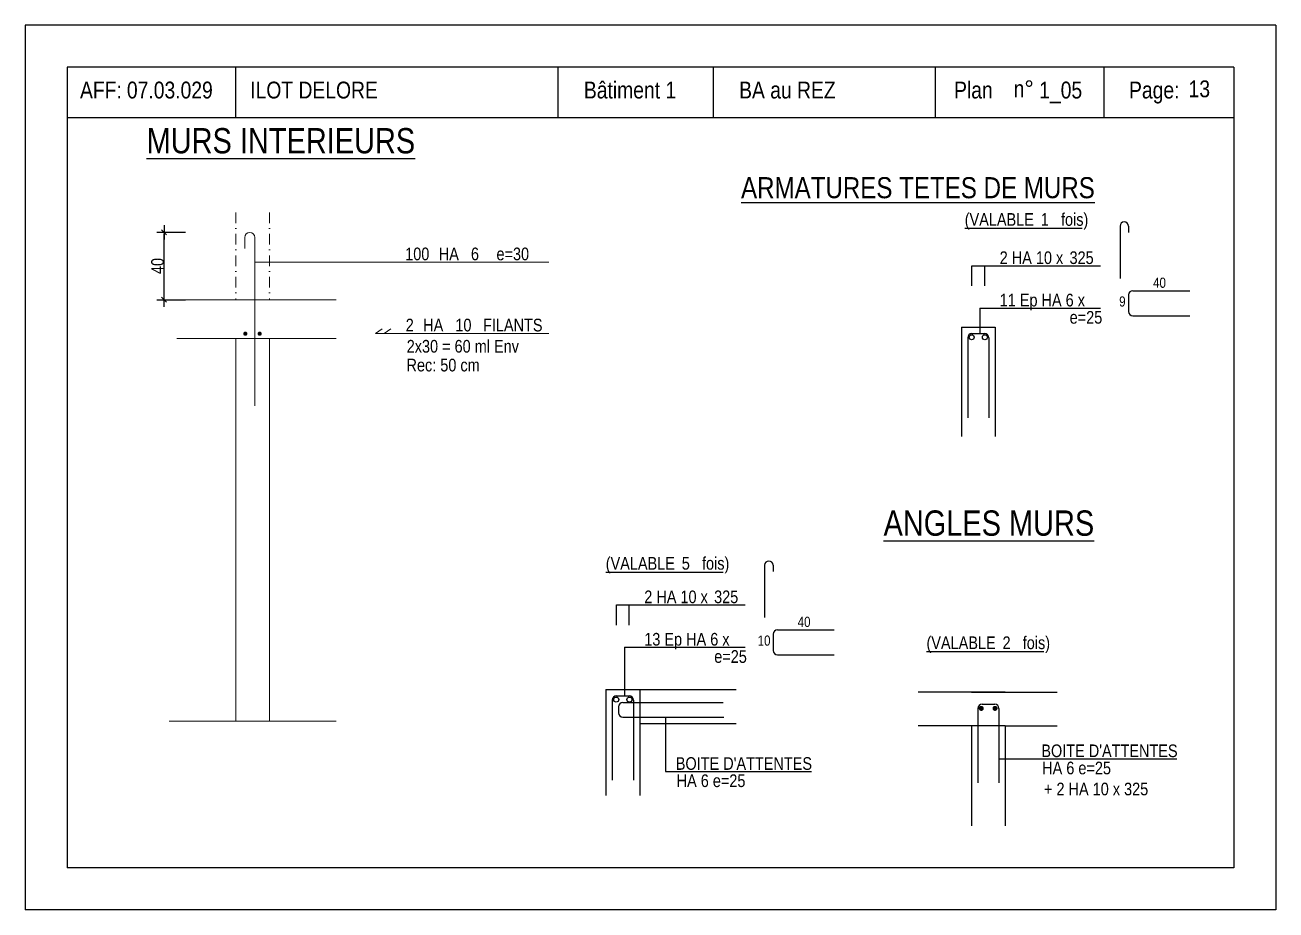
# Model space of a CAD drawing. Header units: metres. Extents: x -9927 to 45032, y -190416 to 12166.
# Drawn here: x 2194 to 3679, y -68560 to -67510 of the extents above; entities that cross this region are included whole.
import ezdxf
from ezdxf.enums import TextEntityAlignment as Align

# ---------------------------------------------------------------- set-up
doc = ezdxf.new("R2010")
doc.units = ezdxf.units.M
doc.header["$PDMODE"] = 65
doc.linetypes.add('TIRETPT2', pattern=[12.7, 6.35, -3.175, 0, -3.175])
for name, color, linetype in [('01_cote_gen', 4, 'Continuous'), ('01_fenetres', 171, 'Continuous'), ('01_linteaux', 3, 'Continuous'), ('01_sem', 42, 'Continuous'), ('01_texte', 230, 'Continuous'), ('AA_COTES', 2, 'Continuous')]:
    doc.layers.add(name, color=color, linetype=linetype)
doc.styles.add('STYLE2', font='ARIALN.TTF')
doc.dimstyles.new('JB25', dxfattribs={"dimscale": 0.1, "dimtxt": 150, "dimasz": 17, "dimexe": 0.1, "dimexo": 0.1, "dimgap": 0.09, "dimtad": 1, "dimdec": 1, "dimlfac": 0.5, "dimdsep": 46, "dimtxsty": 'STYLE2', "dimblk1": 'BOND_G', "dimblk2": 'BOND_D', "dimsah": 1, "dimcen": 1.5, "dimdle": 0.01, "dimse1": 1, "dimse2": 1, "dimclrd": 4, "dimclre": 2, "dimclrt": 5, "dimadec": 0, "dimazin": 0, "dimtfac": 2.333333, "dimtdec": 1, "dimtix": 1, "dimtmove": 2, "dimatfit": 3, "dimldrblk": 'BOND_G', "dimfxl": 1, "dimtolj": 1, "dimtzin": 0, "dimarcsym": 0})

# ---------------------------------------------------------------- blocks, each defined once
blk = doc.blocks.new('BOND_G')
at = {"layer": 'AA_COTES', "color": 0}
for p, q in [((0, -5), (0, 15)), ((5, 0), (-5, 0)), ((1.77, 1.77), (-1.77, -1.77))]:
    blk.add_line(p, q, dxfattribs=at)
blk = doc.blocks.new('BOND_D')
at = {"layer": 'AA_COTES', "color": 0}
for p, q in [((5, 0), (-5, 0)), ((-1.77, -1.77), (1.77, 1.77)), ((0, 5), (0, -15))]:
    blk.add_line(p, q, dxfattribs=at)
blk = doc.blocks.new('*D692')
at = {"layer": '01_cote_gen', "color": 4, "linetype": 'Continuous', "lineweight": -2, "transparency": 16777216}
blk.add_line((2359.1, -67833.8), (2359.1, -67757.2), dxfattribs=at)
at = {"layer": 'DEFPOINTS', "color": 0, "linetype": 'Continuous', "lineweight": 0, "transparency": 16777216}
for p in [(2359.1, -67755.5), (2460.8, -67755.5), (2412.6, -67835.5)]:
    blk.add_point(p, dxfattribs=at)
at = {"layer": '01_cote_gen', "color": 4, "linetype": 'Continuous', "lineweight": -2, "transparency": 16777216, "xscale": 1.7, "yscale": 1.7, "zscale": 1.7}
for name, p, rotation in [('BOND_D', (2359.1, -67755.5), 90), ('BOND_G', (2359.1, -67835.5), 270)]:
    blk.add_blockref(name, p, dxfattribs=dict(at, rotation=rotation))
at = {"layer": '01_cote_gen', "color": 5, "linetype": 'Continuous', "lineweight": 0, "transparency": 16777216, "insert": (2351.4, -67795.5), "char_height": 15, "attachment_point": 5, "rotation": 90, "style": 'STYLE2'}
blk.add_mtext('\\A1;40', dxfattribs=at)

msp = doc.modelspace()

# ---------------------------------------------------------------- linework, layer by layer
at = {"layer": '01_fenetres', "ltscale": 30}
for p, q in [((2243.98, -67559.56), (2243.98, -68509.56)), ((2243.98, -67559.56), (2243.98, -68509.56)), ((2243.98, -67559.56), (2243.98, -68509.56)), ((3628.98, -67559.56), (2243.98, -67559.56)), ((2443.98, -67559.56), (2443.98, -67619.56)), ((2826.48, -67559.56), (2826.48, -67619.56)), ((3010.74, -67559.56), (3010.74, -67619.56)), ((3274.85, -67619.56), (3274.85, -67559.56)), ((3474.85, -67619.56), (3474.85, -67559.56)), ((3628.98, -67559.56), (3628.98, -68509.56)), ((3628.98, -67619.56), (2243.98, -67619.56)), ((3628.98, -68509.56), (2243.98, -68509.56))]:
    msp.add_line(p, q, dxfattribs=at)
at = {"layer": '01_linteaux', "linetype": 'Continuous'}
for p, q in [((3071.98, -68150.56), (3071.98, -68212.73)), ((3081.98, -68150.56), (3081.98, -68157.97)), ((3082.09, -68232.28), (3082.09, -68251.89)), ((3087.09, -68227.28), (3154.68, -68227.28)), ((3087.09, -68256.89), (3154.68, -68256.89)), ((2883.65, -68298.13), (2883.65, -68423.83)), ((2883.65, -68298.13), (3038.08, -68298.13)), ((2896.15, -68305.63), (2911.15, -68305.63)), ((2923.65, -68298.13), (2923.65, -68423.83)), ((3357.59, -68301.17), (3254.16, -68301.17)), ((3317.59, -68301.17), (3419.32, -68301.17)), ((2891.15, -68310.63), (2891.15, -68405.63)), ((2898.65, -68318.39), (2898.65, -68325.63)), ((2903.65, -68313.39), (3022.71, -68313.39)), ((2916.15, -68310.63), (2916.15, -68405.63)), ((3325.09, -68320.34), (3325.09, -68408.67)), ((3330.09, -68315.34), (3345.09, -68315.34)), ((3350.09, -68320.34), (3350.09, -68408.67)), ((2903.65, -68330.63), (3023.65, -68330.63)), ((2923.65, -68338.13), (3038.08, -68338.13)), ((3357.59, -68341.17), (3254.16, -68341.17)), ((3317.59, -68341.17), (3317.59, -68459.73)), ((3357.59, -68341.17), (3357.59, -68459.73)), ((3357.59, -68341.17), (3419.32, -68341.17))]:
    msp.add_line(p, q, dxfattribs=at)
at = {"layer": '01_linteaux', "linetype": 'Continuous', "const_width": 3, "flags": 128}
for points in [[(3327.64, -68320.38, 1), (3330.64, -68320.38, 1)], [(3343.97, -68320.38, 1), (3346.97, -68320.38, 1)]]:
    msp.add_lwpolyline(points, format="xyb", close=True, dxfattribs=at)
at = {"layer": '01_linteaux', "linetype": 'Continuous'}
for centre in [(2895.81, -68309.95), (2911.48, -68309.95)]:
    msp.add_circle(centre, 3, dxfattribs=at)
for centre, start, end in [((3076.98, -68150.56), 90, 180), ((3076.98, -68150.56), 0, 90), ((3087.09, -68232.28), 90, 180), ((3087.09, -68251.89), 180, 270), ((2896.15, -68310.63), 90, 180), ((2911.15, -68310.63), 0, 90), ((2903.65, -68318.39), 90, 180), ((3330.09, -68320.34), 90, 180), ((3345.09, -68320.34), 0, 90), ((2903.65, -68325.63), 180, 270)]:
    msp.add_arc(centre, 5, start, end, dxfattribs=at)
at = {"layer": '01_sem', "color": 2, "linetype": 'TIRETPT2', "lineweight": 0, "ltscale": 2}
for p, q in [((2444.08, -67731.87), (2444.08, -67835.53)), ((2484.08, -67731.87), (2484.08, -67835.53))]:
    msp.add_line(p, q, dxfattribs=at)
at = {"layer": '01_sem', "color": 2, "lineweight": 0, "ltscale": 7}
for p, q in [((2454.75, -67761.53), (2454.75, -67774.61)), ((2466.75, -67761.53), (2466.75, -67961.53)), ((2466.75, -67791.11), (2815.84, -67791.11)), ((2563.26, -67835.53), (2374.17, -67835.53)), ((2610.14, -67875.51), (2618.05, -67869.92)), ((2610.14, -67875.51), (2815.84, -67875.51)), ((2620.17, -67875.51), (2628.08, -67869.92)), ((2563.26, -67881.53), (2374.17, -67881.53)), ((2444.08, -67881.53), (2444.08, -68335.53)), ((2484.08, -67881.53), (2484.08, -68335.53)), ((2364.9, -68335.53), (2444.08, -68335.53)), ((2563.26, -68335.53), (2444.08, -68335.53))]:
    msp.add_line(p, q, dxfattribs=at)
at = {"layer": '01_sem', "color": 2, "lineweight": 0, "ltscale": 7, "const_width": 2.5, "flags": 128}
for points in [[(2454.28, -67875.82, 1), (2456.78, -67875.82, 1)], [(2471.3, -67875.82, 1), (2473.8, -67875.82, 1)]]:
    msp.add_lwpolyline(points, format="xyb", close=True, dxfattribs=at)
at = {"layer": '01_sem', "color": 2, "lineweight": 0, "ltscale": 7}
for start, end in [(90, 180), (0, 90)]:
    msp.add_arc((2460.75, -67761.53), 6, start, end, dxfattribs=at)
at = {"layer": '01_texte', "ltscale": 30}
for p, q in [((2193.98, -67509.56), (2193.98, -68559.56)), ((3678.98, -67509.56), (2193.98, -67509.56)), ((3678.98, -67509.56), (3678.98, -68559.56)), ((3678.98, -68559.56), (2193.98, -68559.56))]:
    msp.add_line(p, q, dxfattribs=at)
at = {"layer": '01_texte'}
for p, q in [((3493.9, -67748.11), (3493.9, -67810.29)), ((3503.9, -67748.11), (3503.9, -67755.53)), ((3317.85, -67819.18), (3317.85, -67795.13)), ((3317.85, -67795.13), (3470.82, -67795.13)), ((3333.26, -67819.18), (3333.26, -67795.13)), ((3504.01, -67829.84), (3504.01, -67849.45)), ((3509.01, -67824.84), (3576.59, -67824.84)), ((3327.44, -67845.44), (3470.82, -67845.44)), ((3327.44, -67845.44), (3327.44, -67875.72)), ((3509.01, -67854.45), (3576.59, -67854.45)), ((3305.56, -67868.22), (3305.56, -67997.74)), ((3305.56, -67868.22), (3345.56, -67868.22)), ((3318.06, -67875.72), (3333.06, -67875.72)), ((3345.56, -67868.22), (3345.56, -67997.74)), ((3313.06, -67880.72), (3313.06, -67975.72)), ((3338.06, -67880.72), (3338.06, -67975.72)), ((2895.93, -68221.63), (2895.93, -68197.58)), ((2895.93, -68197.58), (3048.9, -68197.58)), ((2911.34, -68221.63), (2911.34, -68197.58)), ((2905.52, -68247.88), (3048.9, -68247.88)), ((2905.52, -68247.88), (2905.52, -68305.63)), ((2954.37, -68330.63), (2954.37, -68395.32)), ((3350.09, -68380.23), (3561.41, -68380.23)), ((2954.37, -68395.32), (3127.47, -68395.32))]:
    msp.add_line(p, q, dxfattribs=at)
for centre in [(3317.73, -67880.04), (3333.4, -67880.04)]:
    msp.add_circle(centre, 3, dxfattribs=at)
for centre, start, end in [((3498.9, -67748.11), 90, 180), ((3498.9, -67748.11), 0, 90), ((3509.01, -67829.84), 90, 180), ((3509.01, -67849.45), 180, 270), ((3318.06, -67880.72), 90, 180), ((3333.06, -67880.72), 0, 90)]:
    msp.add_arc(centre, 5, start, end, dxfattribs=at)

# ---------------------------------------------------------------- texts
at = {"layer": '01_texte', "style": 'STYLE2'}
for s, height, p in [('AFF:', 20, (2259.28, -67596.71)), ('07.03.029', 20, (2314.94, -67596.71)), ('ILOT DELORE', 20, (2461.33, -67596.71)), ('Bâtiment 1', 20, (2857.43, -67596.71)), ('BA au REZ', 20, (3041.69, -67596.71)), ('Plan', 20, (3296.89, -67596.71)), ('n%%D', 20, (3367.58, -67595.27)), ('1_05', 20, (3397.92, -67596.71)), ('Page:', 20, (3504.56, -67596.71)), ('13', 20, (3575.25, -67595.27)), ('%%UMURS INTERIEURS', 30, (2338.37, -67661.83)), ('%%UARMATURES TETES DE MURS', 25, (3043.95, -67715.06)), ('%%U(VALABLE            ', 15, (3309.5, -67747.75)), ('1', 15, (3399.79, -67747.75)), ('fois)', 15, (3423.75, -67747.75)), ('HA', 15, (2685.15, -67788.65)), ('6', 15, (2723.32, -67788.65)), ('2 HA 10 x', 15, (3351, -67793.11)), ('325', 15, (3433.9, -67793.11)), ('40', 12, (3533.07, -67821.29)), ('11 Ep HA 6 x', 15, (3351, -67843.41)), ('9', 12, (3492.84, -67843.5)), ('e=25', 15, (3434.07, -67863.89)), ('HA', 15, (2666.67, -67873.06)), ('10', 15, (2704.84, -67873.06)), ('%%UANGLES MURS', 30, (3213.11, -68115.51)), ('%%U(VALABLE            ', 15, (2883.36, -68155.77)), ('5', 15, (2973.64, -68155.77)), ('fois)', 15, (2997.61, -68155.77)), ('2 HA 10 x', 15, (2929.08, -68195.55)), ('325', 15, (3011.99, -68195.55)), ('40', 12, (3111.15, -68223.73)), ('13 Ep HA 6 x', 15, (2929.08, -68245.86)), ('10', 12, (3063.64, -68245.94)), ('%%U(VALABLE            ', 15, (3264.1, -68250.01)), ('2', 15, (3354.38, -68250.01)), ('fois)', 15, (3378.35, -68250.01)), ('e=25', 15, (3012.15, -68266.34))]:
    msp.add_text(s, height=height, dxfattribs=at).set_placement(p)
for s, p in [('100', (2673.95, -67788.65)), ('2', (2655.47, -67873.06)), ('2x30 = 60 ml Env ', (2785.09, -67898.24)), ('Rec: 50 cm', (2733.73, -67920.53)), ("BOITE D'ATTENTES", (3562.18, -68378.2)), ("BOITE D'ATTENTES", (3128.23, -68393.29)), ('HA 6 e=25', (3483.12, -68398.6)), ('HA 6 e=25', (3049.17, -68413.69)), ('+ 2 HA 10 x 325', (3527.32, -68423.53))]:
    msp.add_text(s, height=15, dxfattribs=at).set_placement(p, align=Align.RIGHT)
for s, p in [('e=30', (2772.98, -67788.65)), ('FILANTS', (2772.98, -67873.06))]:
    msp.add_text(s, height=15, dxfattribs=at).set_placement(p, align=Align.CENTER)

# ---------------------------------------------------------------- dimensions: what is measured, and where the dimension line sits
at = {"layer": '01_cote_gen', "linetype": 'Continuous', "lineweight": 0}
dim = msp.add_linear_dim(base=(2359.1, -67755.53), p1=(2412.58, -67835.53), p2=(2460.75, -67755.53), angle=90, dimstyle='JB25', dxfattribs=at)
dim.commit()
dim.dimension.update_dxf_attribs({"geometry": '*D692', "text_midpoint": (2351.43, -67795.53)})

doc.saveas('drawing.dxf')
